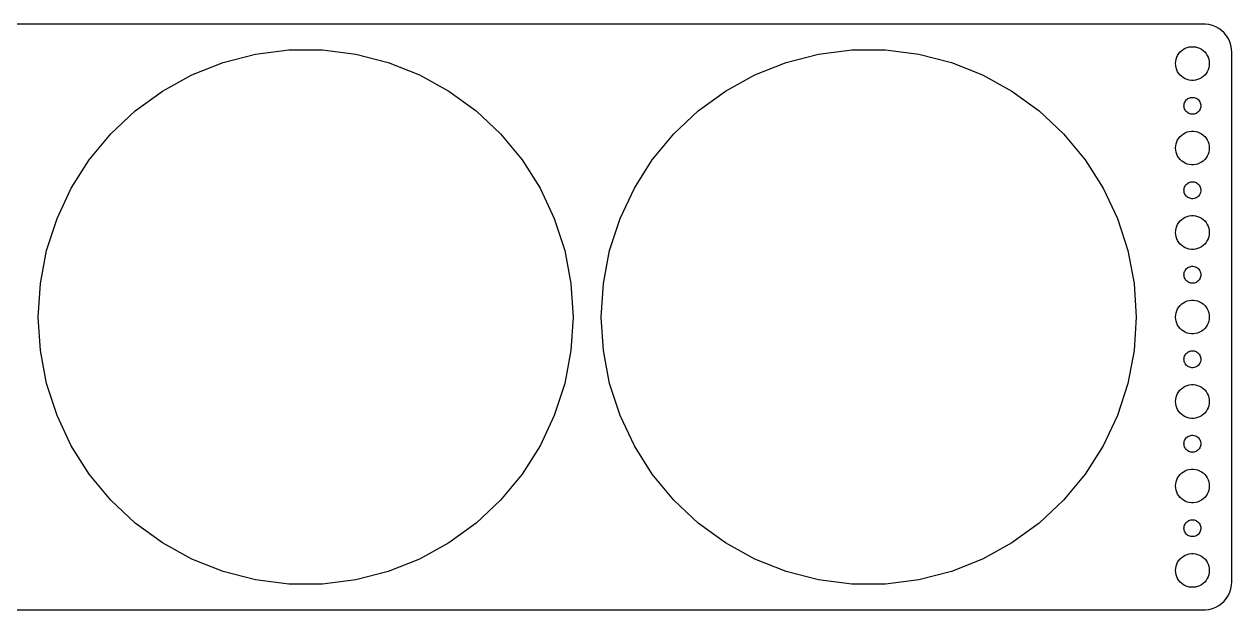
# Model space of a CAD drawing. Header units: metres. Extents: x -164 to 164, y -52 to 52.
# Drawn here: x -50 to 164.5, y -52 to 52 of the extents above; entities that cross this region are included whole.
import ezdxf

# ---------------------------------------------------------------- set-up
doc = ezdxf.new("R2010")
doc.units = ezdxf.units.M

msp = doc.modelspace()

# ---------------------------------------------------------------- linework, layer by layer
for p, q in [((159.814, 51.9901), (-159.814, 51.9901)), ((160.437, 51.9114), (159.814, 51.9901)), ((161.045, 51.7553), (160.437, 51.9114)), ((161.629, 51.5241), (161.045, 51.7553)), ((162.179, 51.2216), (161.629, 51.5241)), ((162.687, 50.8526), (162.179, 51.2216)), ((163.145, 50.4227), (162.687, 50.8526)), ((163.545, 49.9389), (163.145, 50.4227)), ((163.882, 49.4088), (163.545, 49.9389)), ((164.149, 48.8406), (163.882, 49.4088)), ((-8.9006, 46.6586), (-2.98254, 47.4063)), ((-2.98254, 47.4063), (2.98254, 47.4063)), ((2.98254, 47.4063), (8.9006, 46.6586)), ((91.0994, 46.6586), (97.0174, 47.4063)), ((97.0174, 47.4063), (102.983, 47.4063)), ((102.983, 47.4063), (108.901, 46.6586)), ((155.313, 47.0536), (155.588, 47.3115)), ((155.588, 47.3115), (155.893, 47.533)), ((155.893, 47.533), (156.223, 47.7145)), ((156.223, 47.7145), (156.573, 47.8532)), ((156.573, 47.8532), (156.938, 47.9469)), ((156.938, 47.9469), (157.312, 47.9941)), ((157.312, 47.9941), (157.688, 47.9941)), ((157.688, 47.9941), (158.062, 47.9469)), ((158.062, 47.9469), (158.427, 47.8532)), ((158.427, 47.8532), (158.777, 47.7145)), ((158.777, 47.7145), (159.107, 47.533)), ((159.107, 47.533), (159.412, 47.3115)), ((159.412, 47.3115), (159.687, 47.0536)), ((164.343, 48.2434), (164.149, 48.8406)), ((164.461, 47.6267), (164.343, 48.2434)), ((164.5, 47), (164.461, 47.6267)), ((-20.2245, 42.9793), (-14.6783, 45.1752)), ((-14.6783, 45.1752), (-8.9006, 46.6586)), ((8.9006, 46.6586), (14.6783, 45.1752)), ((14.6783, 45.1752), (20.2245, 42.9793)), ((79.7755, 42.9793), (85.3217, 45.1752)), ((85.3217, 45.1752), (91.0994, 46.6586)), ((108.901, 46.6586), (114.678, 45.1752)), ((114.678, 45.1752), (120.225, 42.9793)), ((154.5, 45), (154.524, 45.376)), ((154.524, 45.376), (154.594, 45.7461)), ((154.594, 45.7461), (154.711, 46.1044)), ((154.711, 46.1044), (154.871, 46.4453)), ((154.871, 46.4453), (155.073, 46.7634)), ((155.073, 46.7634), (155.313, 47.0536)), ((159.687, 47.0536), (159.927, 46.7634)), ((159.927, 46.7634), (160.129, 46.4453)), ((160.129, 46.4453), (160.289, 46.1044)), ((160.289, 46.1044), (160.406, 45.7461)), ((160.406, 45.7461), (160.476, 45.376)), ((160.476, 45.376), (160.5, 45)), ((164.5, -47), (164.5, 47)), ((-25.4518, 40.1056), (-20.2245, 42.9793)), ((20.2245, 42.9793), (25.4518, 40.1056)), ((74.5482, 40.1056), (79.7755, 42.9793)), ((120.225, 42.9793), (125.452, 40.1056)), ((154.524, 44.624), (154.5, 45)), ((154.594, 44.2539), (154.524, 44.624)), ((154.711, 43.8956), (154.594, 44.2539)), ((154.871, 43.5547), (154.711, 43.8956)), ((155.073, 43.2366), (154.871, 43.5547)), ((155.313, 42.9464), (155.073, 43.2366)), ((155.588, 42.6885), (155.313, 42.9464)), ((159.687, 42.9464), (159.412, 42.6885)), ((159.927, 43.2366), (159.687, 42.9464)), ((160.129, 43.5547), (159.927, 43.2366)), ((160.289, 43.8956), (160.129, 43.5547)), ((160.406, 44.2539), (160.289, 43.8956)), ((160.476, 44.624), (160.406, 44.2539)), ((160.5, 45), (160.476, 44.624)), ((155.893, 42.467), (155.588, 42.6885)), ((156.223, 42.2855), (155.893, 42.467)), ((156.573, 42.1468), (156.223, 42.2855)), ((156.938, 42.0531), (156.573, 42.1468)), ((157.312, 42.0059), (156.938, 42.0531)), ((157.688, 42.0059), (157.312, 42.0059)), ((158.062, 42.0531), (157.688, 42.0059)), ((158.427, 42.1468), (158.062, 42.0531)), ((158.777, 42.2855), (158.427, 42.1468)), ((159.107, 42.467), (158.777, 42.2855)), ((159.412, 42.6885), (159.107, 42.467)), ((-30.2776, 36.5994), (-25.4518, 40.1056)), ((25.4518, 40.1056), (30.2776, 36.5994)), ((69.7224, 36.5994), (74.5482, 40.1056)), ((125.452, 40.1056), (130.278, 36.5994)), ((156.407, 38.5268), (156.544, 38.6558)), ((156.544, 38.6558), (156.696, 38.7665)), ((156.696, 38.7665), (156.861, 38.8572)), ((156.861, 38.8572), (157.036, 38.9266)), ((157.036, 38.9266), (157.219, 38.9734)), ((157.219, 38.9734), (157.406, 38.997)), ((157.406, 38.997), (157.594, 38.997)), ((157.594, 38.997), (157.781, 38.9734)), ((157.781, 38.9734), (157.964, 38.9266)), ((157.964, 38.9266), (158.139, 38.8572)), ((158.139, 38.8572), (158.304, 38.7665)), ((158.304, 38.7665), (158.456, 38.6558)), ((158.456, 38.6558), (158.593, 38.5268)), ((-34.626, 32.516), (-30.2776, 36.5994)), ((30.2776, 36.5994), (34.626, 32.516)), ((65.374, 32.516), (69.7224, 36.5994)), ((130.278, 36.5994), (134.626, 32.516)), ((156, 37.5), (156.012, 37.688)), ((156.012, 37.312), (156, 37.5)), ((156.012, 37.688), (156.047, 37.873)), ((156.047, 37.127), (156.012, 37.312)), ((156.047, 37.873), (156.105, 38.0522)), ((156.105, 36.9478), (156.047, 37.127)), ((156.105, 38.0522), (156.186, 38.2226)), ((156.186, 36.7774), (156.105, 36.9478)), ((156.186, 38.2226), (156.286, 38.3817)), ((156.286, 36.6183), (156.186, 36.7774)), ((156.286, 38.3817), (156.407, 38.5268)), ((156.407, 36.4732), (156.286, 36.6183)), ((156.544, 36.3442), (156.407, 36.4732)), ((158.593, 36.4732), (158.456, 36.3442)), ((158.593, 38.5268), (158.714, 38.3817)), ((158.714, 36.6183), (158.593, 36.4732)), ((158.714, 38.3817), (158.814, 38.2226)), ((158.814, 36.7774), (158.714, 36.6183)), ((158.814, 38.2226), (158.895, 38.0522)), ((158.895, 36.9478), (158.814, 36.7774)), ((158.895, 38.0522), (158.953, 37.873)), ((158.953, 37.127), (158.895, 36.9478)), ((158.953, 37.873), (158.988, 37.688)), ((158.988, 37.312), (158.953, 37.127)), ((158.988, 37.688), (159, 37.5)), ((159, 37.5), (158.988, 37.312)), ((156.696, 36.2335), (156.544, 36.3442)), ((156.861, 36.1428), (156.696, 36.2335)), ((157.036, 36.0734), (156.861, 36.1428)), ((157.219, 36.0266), (157.036, 36.0734)), ((157.406, 36.003), (157.219, 36.0266)), ((157.594, 36.003), (157.406, 36.003)), ((157.781, 36.0266), (157.594, 36.003)), ((157.964, 36.0734), (157.781, 36.0266)), ((158.139, 36.1428), (157.964, 36.0734)), ((158.304, 36.2335), (158.139, 36.1428)), ((158.456, 36.3442), (158.304, 36.2335)), ((-38.4283, 27.9198), (-34.626, 32.516)), ((34.626, 32.516), (38.4283, 27.9198)), ((61.5717, 27.9198), (65.374, 32.516)), ((134.626, 32.516), (138.428, 27.9198)), ((155.313, 32.0536), (155.588, 32.3115)), ((155.588, 32.3115), (155.893, 32.533)), ((155.893, 32.533), (156.223, 32.7145)), ((156.223, 32.7145), (156.573, 32.8532)), ((156.573, 32.8532), (156.938, 32.9469)), ((156.938, 32.9469), (157.312, 32.9941)), ((157.312, 32.9941), (157.688, 32.9941)), ((157.688, 32.9941), (158.062, 32.9469)), ((158.062, 32.9469), (158.427, 32.8532)), ((158.427, 32.8532), (158.777, 32.7145)), ((158.777, 32.7145), (159.107, 32.533)), ((159.107, 32.533), (159.412, 32.3115)), ((159.412, 32.3115), (159.687, 32.0536)), ((154.5, 30), (154.524, 30.376)), ((154.524, 30.376), (154.594, 30.7461)), ((154.594, 30.7461), (154.711, 31.1044)), ((154.711, 31.1044), (154.871, 31.4453)), ((154.871, 31.4453), (155.073, 31.7634)), ((155.073, 31.7634), (155.313, 32.0536)), ((159.687, 32.0536), (159.927, 31.7634)), ((159.927, 31.7634), (160.129, 31.4453)), ((160.129, 31.4453), (160.289, 31.1044)), ((160.289, 31.1044), (160.406, 30.7461)), ((160.406, 30.7461), (160.476, 30.376)), ((160.476, 30.376), (160.5, 30)), ((-41.6246, 22.8833), (-38.4283, 27.9198)), ((38.4283, 27.9198), (41.6246, 22.8833)), ((58.3754, 22.8833), (61.5717, 27.9198)), ((138.428, 27.9198), (141.625, 22.8833)), ((154.524, 29.624), (154.5, 30)), ((154.594, 29.2539), (154.524, 29.624)), ((154.711, 28.8956), (154.594, 29.2539)), ((154.871, 28.5547), (154.711, 28.8956)), ((155.073, 28.2366), (154.871, 28.5547)), ((155.313, 27.9464), (155.073, 28.2366)), ((155.588, 27.6884), (155.313, 27.9464)), ((159.687, 27.9464), (159.412, 27.6884)), ((159.927, 28.2366), (159.687, 27.9464)), ((160.129, 28.5547), (159.927, 28.2366)), ((160.289, 28.8956), (160.129, 28.5547)), ((160.406, 29.2539), (160.289, 28.8956)), ((160.476, 29.624), (160.406, 29.2539)), ((160.5, 30), (160.476, 29.624)), ((155.893, 27.467), (155.588, 27.6884)), ((156.223, 27.2855), (155.893, 27.467)), ((156.573, 27.1468), (156.223, 27.2855)), ((156.938, 27.0531), (156.573, 27.1468)), ((157.312, 27.0059), (156.938, 27.0531)), ((157.688, 27.0059), (157.312, 27.0059)), ((158.062, 27.0531), (157.688, 27.0059)), ((158.427, 27.1468), (158.062, 27.0531)), ((158.777, 27.2855), (158.427, 27.1468)), ((159.107, 27.467), (158.777, 27.2855)), ((159.412, 27.6884), (159.107, 27.467)), ((156.407, 23.5268), (156.544, 23.6558)), ((156.544, 23.6558), (156.696, 23.7665)), ((156.696, 23.7665), (156.861, 23.8572)), ((156.861, 23.8572), (157.036, 23.9266)), ((157.036, 23.9266), (157.219, 23.9734)), ((157.219, 23.9734), (157.406, 23.997)), ((157.406, 23.997), (157.594, 23.997)), ((157.594, 23.997), (157.781, 23.9734)), ((157.781, 23.9734), (157.964, 23.9266)), ((157.964, 23.9266), (158.139, 23.8572)), ((158.139, 23.8572), (158.304, 23.7665)), ((158.304, 23.7665), (158.456, 23.6558)), ((158.456, 23.6558), (158.593, 23.5268)), ((-44.1644, 17.4859), (-41.6246, 22.8833)), ((41.6246, 22.8833), (44.1644, 17.4859)), ((55.8356, 17.4859), (58.3754, 22.8833)), ((141.625, 22.8833), (144.164, 17.4859)), ((156, 22.5), (156.012, 22.688)), ((156.012, 22.312), (156, 22.5)), ((156.012, 22.688), (156.047, 22.873)), ((156.047, 22.127), (156.012, 22.312)), ((156.047, 22.873), (156.105, 23.0522)), ((156.105, 21.9478), (156.047, 22.127)), ((156.105, 23.0522), (156.186, 23.2226)), ((156.186, 21.7774), (156.105, 21.9478)), ((156.186, 23.2226), (156.286, 23.3817)), ((156.286, 21.6183), (156.186, 21.7774)), ((156.286, 23.3817), (156.407, 23.5268)), ((156.407, 21.4732), (156.286, 21.6183)), ((156.544, 21.3442), (156.407, 21.4732)), ((158.593, 21.4732), (158.456, 21.3442)), ((158.593, 23.5268), (158.714, 23.3817)), ((158.714, 21.6183), (158.593, 21.4732)), ((158.714, 23.3817), (158.814, 23.2226)), ((158.814, 21.7774), (158.714, 21.6183)), ((158.814, 23.2226), (158.895, 23.0522)), ((158.895, 21.9478), (158.814, 21.7774)), ((158.895, 23.0522), (158.953, 22.873)), ((158.953, 22.127), (158.895, 21.9478)), ((158.953, 22.873), (158.988, 22.688)), ((158.988, 22.312), (158.953, 22.127)), ((158.988, 22.688), (159, 22.5)), ((159, 22.5), (158.988, 22.312)), ((156.696, 21.2335), (156.544, 21.3442)), ((156.861, 21.1427), (156.696, 21.2335)), ((157.036, 21.0734), (156.861, 21.1427)), ((157.219, 21.0266), (157.036, 21.0734)), ((157.406, 21.003), (157.219, 21.0266)), ((157.594, 21.003), (157.406, 21.003)), ((157.781, 21.0266), (157.594, 21.003)), ((157.964, 21.0734), (157.781, 21.0266)), ((158.139, 21.1427), (157.964, 21.0734)), ((158.304, 21.2335), (158.139, 21.1427)), ((158.456, 21.3442), (158.304, 21.2335)), ((-46.0077, 11.8128), (-44.1644, 17.4859)), ((44.1644, 17.4859), (46.0077, 11.8128)), ((53.9923, 11.8128), (55.8356, 17.4859)), ((144.164, 17.4859), (146.008, 11.8128)), ((155.313, 17.0536), (155.588, 17.3115)), ((155.588, 17.3115), (155.893, 17.533)), ((155.893, 17.533), (156.223, 17.7145)), ((156.223, 17.7145), (156.573, 17.8532)), ((156.573, 17.8532), (156.938, 17.9469)), ((156.938, 17.9469), (157.312, 17.9941)), ((157.312, 17.9941), (157.688, 17.9941)), ((157.688, 17.9941), (158.062, 17.9469)), ((158.062, 17.9469), (158.427, 17.8532)), ((158.427, 17.8532), (158.777, 17.7145)), ((158.777, 17.7145), (159.107, 17.533)), ((159.107, 17.533), (159.412, 17.3115)), ((159.412, 17.3115), (159.687, 17.0536)), ((154.5, 15), (154.524, 15.376)), ((154.524, 15.376), (154.594, 15.7461)), ((154.594, 15.7461), (154.711, 16.1044)), ((154.711, 16.1044), (154.871, 16.4453)), ((154.871, 16.4453), (155.073, 16.7634)), ((155.073, 16.7634), (155.313, 17.0536)), ((159.687, 17.0536), (159.927, 16.7634)), ((159.927, 16.7634), (160.129, 16.4453)), ((160.129, 16.4453), (160.289, 16.1044)), ((160.289, 16.1044), (160.406, 15.7461)), ((160.406, 15.7461), (160.476, 15.376)), ((160.476, 15.376), (160.5, 15)), ((154.524, 14.624), (154.5, 15)), ((154.594, 14.2539), (154.524, 14.624)), ((154.711, 13.8956), (154.594, 14.2539)), ((154.871, 13.5547), (154.711, 13.8956)), ((155.073, 13.2366), (154.871, 13.5547)), ((155.313, 12.9464), (155.073, 13.2366)), ((155.588, 12.6884), (155.313, 12.9464)), ((159.687, 12.9464), (159.412, 12.6884)), ((159.927, 13.2366), (159.687, 12.9464)), ((160.129, 13.5547), (159.927, 13.2366)), ((160.289, 13.8956), (160.129, 13.5547)), ((160.406, 14.2539), (160.289, 13.8956)), ((160.476, 14.624), (160.406, 14.2539)), ((160.5, 15), (160.476, 14.624)), ((-47.1254, 5.95332), (-46.0077, 11.8128)), ((46.0077, 11.8128), (47.1254, 5.95332)), ((52.8745, 5.95332), (53.9923, 11.8128)), ((146.008, 11.8128), (147.125, 5.95332)), ((155.893, 12.467), (155.588, 12.6884)), ((156.223, 12.2855), (155.893, 12.467)), ((156.573, 12.1468), (156.223, 12.2855)), ((156.938, 12.0531), (156.573, 12.1468)), ((157.312, 12.0059), (156.938, 12.0531)), ((157.688, 12.0059), (157.312, 12.0059)), ((158.062, 12.0531), (157.688, 12.0059)), ((158.427, 12.1468), (158.062, 12.0531)), ((158.777, 12.2855), (158.427, 12.1468)), ((159.107, 12.467), (158.777, 12.2855)), ((159.412, 12.6884), (159.107, 12.467)), ((156.407, 8.52681), (156.544, 8.65576)), ((156.544, 8.65576), (156.696, 8.76648)), ((156.696, 8.76648), (156.861, 8.85724)), ((156.861, 8.85724), (157.036, 8.92657)), ((157.036, 8.92657), (157.219, 8.97342)), ((157.219, 8.97342), (157.406, 8.99704)), ((157.406, 8.99704), (157.594, 8.99704)), ((157.594, 8.99704), (157.781, 8.97342)), ((157.781, 8.97342), (157.964, 8.92657)), ((157.964, 8.92657), (158.139, 8.85724)), ((158.139, 8.85724), (158.304, 8.76648)), ((158.304, 8.76648), (158.456, 8.65576)), ((158.456, 8.65576), (158.593, 8.52681)), ((156, 7.5), (156.012, 7.68799)), ((156.012, 7.312), (156, 7.5)), ((156.012, 7.68799), (156.047, 7.87303)), ((156.047, 7.12695), (156.012, 7.312)), ((156.047, 7.87303), (156.105, 8.05219)), ((156.105, 6.9478), (156.047, 7.12695)), ((156.105, 8.05219), (156.186, 8.22263)), ((156.186, 6.77736), (156.105, 6.9478)), ((156.186, 8.22263), (156.286, 8.38167)), ((156.286, 6.61832), (156.186, 6.77736)), ((156.286, 8.38167), (156.407, 8.52681)), ((156.407, 6.47318), (156.286, 6.61832)), ((156.544, 6.34422), (156.407, 6.47318)), ((158.593, 6.47318), (158.456, 6.34422)), ((158.593, 8.52681), (158.714, 8.38167)), ((158.714, 6.61832), (158.593, 6.47318)), ((158.714, 8.38167), (158.814, 8.22263)), ((158.814, 6.77736), (158.714, 6.61832)), ((158.814, 8.22263), (158.895, 8.05219)), ((158.895, 6.9478), (158.814, 6.77736)), ((158.895, 8.05219), (158.953, 7.87303)), ((158.953, 7.12695), (158.895, 6.9478)), ((158.953, 7.87303), (158.988, 7.68799)), ((158.988, 7.312), (158.953, 7.12695)), ((158.988, 7.68799), (159, 7.5)), ((159, 7.5), (158.988, 7.312)), ((-47.5, 0), (-47.1254, 5.95332)), ((47.1254, 5.95332), (47.5, 0)), ((52.5, 0), (52.8745, 5.95332)), ((147.125, 5.95332), (147.5, 0)), ((156.696, 6.23351), (156.544, 6.34422)), ((156.861, 6.14275), (156.696, 6.23351)), ((157.036, 6.07341), (156.861, 6.14275)), ((157.219, 6.02657), (157.036, 6.07341)), ((157.406, 6.00294), (157.219, 6.02657)), ((157.594, 6.00294), (157.406, 6.00294)), ((157.781, 6.02657), (157.594, 6.00294)), ((157.964, 6.07341), (157.781, 6.02657)), ((158.139, 6.14275), (157.964, 6.07341)), ((158.304, 6.23351), (158.139, 6.14275)), ((158.456, 6.34422), (158.304, 6.23351)), ((155.313, 2.05363), (155.588, 2.31154)), ((155.588, 2.31154), (155.893, 2.53297)), ((155.893, 2.53297), (156.223, 2.71448)), ((156.223, 2.71448), (156.573, 2.85316)), ((156.573, 2.85316), (156.938, 2.94685)), ((156.938, 2.94685), (157.312, 2.99408)), ((157.312, 2.99408), (157.688, 2.99408)), ((157.688, 2.99408), (158.062, 2.94685)), ((158.062, 2.94685), (158.427, 2.85316)), ((158.427, 2.85316), (158.777, 2.71448)), ((158.777, 2.71448), (159.107, 2.53297)), ((159.107, 2.53297), (159.412, 2.31154)), ((159.412, 2.31154), (159.687, 2.05363)), ((-47.1254, -5.95332), (-47.5, 0)), ((47.5, 0), (47.1254, -5.95332)), ((52.8745, -5.95332), (52.5, 0)), ((147.5, 0), (147.125, -5.95332)), ((154.5, 0), (154.524, 0.37599)), ((154.524, -0.37599), (154.5, 0)), ((154.524, 0.37599), (154.594, 0.74606)), ((154.594, 0.74606), (154.711, 1.10437)), ((154.711, 1.10437), (154.871, 1.44525)), ((154.871, 1.44525), (155.073, 1.76335)), ((155.073, 1.76335), (155.313, 2.05363)), ((159.687, 2.05363), (159.927, 1.76335)), ((159.927, 1.76335), (160.129, 1.44525)), ((160.129, 1.44525), (160.289, 1.10437)), ((160.289, 1.10437), (160.406, 0.74606)), ((160.406, 0.74606), (160.476, 0.37599)), ((160.476, 0.37599), (160.5, 0)), ((160.5, 0), (160.476, -0.37599)), ((154.594, -0.74606), (154.524, -0.37599)), ((154.711, -1.10437), (154.594, -0.74606)), ((154.871, -1.44525), (154.711, -1.10437)), ((155.073, -1.76335), (154.871, -1.44525)), ((155.313, -2.05363), (155.073, -1.76335)), ((155.588, -2.31154), (155.313, -2.05363)), ((159.687, -2.05363), (159.412, -2.31154)), ((159.927, -1.76335), (159.687, -2.05363)), ((160.129, -1.44525), (159.927, -1.76335)), ((160.289, -1.10437), (160.129, -1.44525)), ((160.406, -0.74606), (160.289, -1.10437)), ((160.476, -0.37599), (160.406, -0.74606)), ((155.893, -2.53297), (155.588, -2.31154)), ((156.223, -2.71448), (155.893, -2.53297)), ((156.573, -2.85316), (156.223, -2.71448)), ((156.938, -2.94685), (156.573, -2.85316)), ((157.312, -2.99408), (156.938, -2.94685)), ((157.688, -2.99408), (157.312, -2.99408)), ((158.062, -2.94685), (157.688, -2.99408)), ((158.427, -2.85316), (158.062, -2.94685)), ((158.777, -2.71448), (158.427, -2.85316)), ((159.107, -2.53297), (158.777, -2.71448)), ((159.412, -2.31154), (159.107, -2.53297)), ((-46.0077, -11.8128), (-47.1254, -5.95332)), ((47.1254, -5.95332), (46.0077, -11.8128)), ((53.9923, -11.8128), (52.8745, -5.95332)), ((147.125, -5.95332), (146.008, -11.8128)), ((156.407, -6.47318), (156.544, -6.34422)), ((156.544, -6.34422), (156.696, -6.23351)), ((156.696, -6.23351), (156.861, -6.14275)), ((156.861, -6.14275), (157.036, -6.07341)), ((157.036, -6.07341), (157.219, -6.02657)), ((157.219, -6.02657), (157.406, -6.00294)), ((157.406, -6.00294), (157.594, -6.00294)), ((157.594, -6.00294), (157.781, -6.02657)), ((157.781, -6.02657), (157.964, -6.07341)), ((157.964, -6.07341), (158.139, -6.14275)), ((158.139, -6.14275), (158.304, -6.23351)), ((158.304, -6.23351), (158.456, -6.34422)), ((158.456, -6.34422), (158.593, -6.47318)), ((156, -7.5), (156.012, -7.312)), ((156.012, -7.68799), (156, -7.5)), ((156.012, -7.312), (156.047, -7.12695)), ((156.047, -7.87303), (156.012, -7.68799)), ((156.047, -7.12695), (156.105, -6.9478)), ((156.105, -8.05219), (156.047, -7.87303)), ((156.105, -6.9478), (156.186, -6.77736)), ((156.186, -8.22263), (156.105, -8.05219)), ((156.186, -6.77736), (156.286, -6.61832)), ((156.286, -8.38167), (156.186, -8.22263)), ((156.286, -6.61832), (156.407, -6.47318)), ((156.407, -8.52681), (156.286, -8.38167)), ((156.544, -8.65576), (156.407, -8.52681)), ((158.593, -8.52681), (158.456, -8.65576)), ((158.593, -6.47318), (158.714, -6.61832)), ((158.714, -8.38167), (158.593, -8.52681)), ((158.714, -6.61832), (158.814, -6.77736)), ((158.814, -8.22263), (158.714, -8.38167)), ((158.814, -6.77736), (158.895, -6.9478)), ((158.895, -8.05219), (158.814, -8.22263)), ((158.895, -6.9478), (158.953, -7.12695)), ((158.953, -7.87303), (158.895, -8.05219)), ((158.953, -7.12695), (158.988, -7.312)), ((158.988, -7.68799), (158.953, -7.87303)), ((158.988, -7.312), (159, -7.5)), ((159, -7.5), (158.988, -7.68799)), ((156.696, -8.76648), (156.544, -8.65576)), ((156.861, -8.85724), (156.696, -8.76648)), ((157.036, -8.92657), (156.861, -8.85724)), ((157.219, -8.97342), (157.036, -8.92657)), ((157.406, -8.99704), (157.219, -8.97342)), ((157.594, -8.99704), (157.406, -8.99704)), ((157.781, -8.97342), (157.594, -8.99704)), ((157.964, -8.92657), (157.781, -8.97342)), ((158.139, -8.85724), (157.964, -8.92657)), ((158.304, -8.76648), (158.139, -8.85724)), ((158.456, -8.65576), (158.304, -8.76648)), ((-44.1644, -17.4859), (-46.0077, -11.8128)), ((46.0077, -11.8128), (44.1644, -17.4859)), ((55.8356, -17.4859), (53.9923, -11.8128)), ((146.008, -11.8128), (144.164, -17.4859)), ((155.313, -12.9464), (155.588, -12.6884)), ((155.588, -12.6884), (155.893, -12.467)), ((155.893, -12.467), (156.223, -12.2855)), ((156.223, -12.2855), (156.573, -12.1468)), ((156.573, -12.1468), (156.938, -12.0531)), ((156.938, -12.0531), (157.312, -12.0059)), ((157.312, -12.0059), (157.688, -12.0059)), ((157.688, -12.0059), (158.062, -12.0531)), ((158.062, -12.0531), (158.427, -12.1468)), ((158.427, -12.1468), (158.777, -12.2855)), ((158.777, -12.2855), (159.107, -12.467)), ((159.107, -12.467), (159.412, -12.6884)), ((159.412, -12.6884), (159.687, -12.9464)), ((154.5, -15), (154.524, -14.624)), ((154.524, -15.376), (154.5, -15)), ((154.524, -14.624), (154.594, -14.2539)), ((154.594, -14.2539), (154.711, -13.8956)), ((154.711, -13.8956), (154.871, -13.5547)), ((154.871, -13.5547), (155.073, -13.2366)), ((155.073, -13.2366), (155.313, -12.9464)), ((159.687, -12.9464), (159.927, -13.2366)), ((159.927, -13.2366), (160.129, -13.5547)), ((160.129, -13.5547), (160.289, -13.8956)), ((160.289, -13.8956), (160.406, -14.2539)), ((160.406, -14.2539), (160.476, -14.624)), ((160.476, -14.624), (160.5, -15)), ((160.5, -15), (160.476, -15.376)), ((154.594, -15.7461), (154.524, -15.376)), ((154.711, -16.1044), (154.594, -15.7461)), ((154.871, -16.4453), (154.711, -16.1044)), ((155.073, -16.7634), (154.871, -16.4453)), ((155.313, -17.0536), (155.073, -16.7634)), ((155.588, -17.3115), (155.313, -17.0536)), ((159.687, -17.0536), (159.412, -17.3115)), ((159.927, -16.7634), (159.687, -17.0536)), ((160.129, -16.4453), (159.927, -16.7634)), ((160.289, -16.1044), (160.129, -16.4453)), ((160.406, -15.7461), (160.289, -16.1044)), ((160.476, -15.376), (160.406, -15.7461)), ((-41.6246, -22.8833), (-44.1644, -17.4859)), ((44.1644, -17.4859), (41.6246, -22.8833)), ((58.3754, -22.8833), (55.8356, -17.4859)), ((144.164, -17.4859), (141.625, -22.8833)), ((155.893, -17.533), (155.588, -17.3115)), ((156.223, -17.7145), (155.893, -17.533)), ((156.573, -17.8532), (156.223, -17.7145)), ((156.938, -17.9469), (156.573, -17.8532)), ((157.312, -17.9941), (156.938, -17.9469)), ((157.688, -17.9941), (157.312, -17.9941)), ((158.062, -17.9469), (157.688, -17.9941)), ((158.427, -17.8532), (158.062, -17.9469)), ((158.777, -17.7145), (158.427, -17.8532)), ((159.107, -17.533), (158.777, -17.7145)), ((159.412, -17.3115), (159.107, -17.533)), ((156.407, -21.4732), (156.544, -21.3442)), ((156.544, -21.3442), (156.696, -21.2335)), ((156.696, -21.2335), (156.861, -21.1427)), ((156.861, -21.1427), (157.036, -21.0734)), ((157.036, -21.0734), (157.219, -21.0266)), ((157.219, -21.0266), (157.406, -21.003)), ((157.406, -21.003), (157.594, -21.003)), ((157.594, -21.003), (157.781, -21.0266)), ((157.781, -21.0266), (157.964, -21.0734)), ((157.964, -21.0734), (158.139, -21.1427)), ((158.139, -21.1427), (158.304, -21.2335)), ((158.304, -21.2335), (158.456, -21.3442)), ((158.456, -21.3442), (158.593, -21.4732)), ((-38.4283, -27.9198), (-41.6246, -22.8833)), ((41.6246, -22.8833), (38.4283, -27.9198)), ((61.5717, -27.9198), (58.3754, -22.8833)), ((141.625, -22.8833), (138.428, -27.9198)), ((156, -22.5), (156.012, -22.312)), ((156.012, -22.688), (156, -22.5)), ((156.012, -22.312), (156.047, -22.127)), ((156.047, -22.873), (156.012, -22.688)), ((156.047, -22.127), (156.105, -21.9478)), ((156.105, -23.0522), (156.047, -22.873)), ((156.105, -21.9478), (156.186, -21.7774)), ((156.186, -23.2226), (156.105, -23.0522)), ((156.186, -21.7774), (156.286, -21.6183)), ((156.286, -23.3817), (156.186, -23.2226)), ((156.286, -21.6183), (156.407, -21.4732)), ((156.407, -23.5268), (156.286, -23.3817)), ((156.544, -23.6558), (156.407, -23.5268)), ((158.593, -23.5268), (158.456, -23.6558)), ((158.593, -21.4732), (158.714, -21.6183)), ((158.714, -23.3817), (158.593, -23.5268)), ((158.714, -21.6183), (158.814, -21.7774)), ((158.814, -23.2226), (158.714, -23.3817)), ((158.814, -21.7774), (158.895, -21.9478)), ((158.895, -23.0522), (158.814, -23.2226)), ((158.895, -21.9478), (158.953, -22.127)), ((158.953, -22.873), (158.895, -23.0522)), ((158.953, -22.127), (158.988, -22.312)), ((158.988, -22.688), (158.953, -22.873)), ((158.988, -22.312), (159, -22.5)), ((159, -22.5), (158.988, -22.688)), ((156.696, -23.7665), (156.544, -23.6558)), ((156.861, -23.8572), (156.696, -23.7665)), ((157.036, -23.9266), (156.861, -23.8572)), ((157.219, -23.9734), (157.036, -23.9266)), ((157.406, -23.997), (157.219, -23.9734)), ((157.594, -23.997), (157.406, -23.997)), ((157.781, -23.9734), (157.594, -23.997)), ((157.964, -23.9266), (157.781, -23.9734)), ((158.139, -23.8572), (157.964, -23.9266)), ((158.304, -23.7665), (158.139, -23.8572)), ((158.456, -23.6558), (158.304, -23.7665)), ((155.313, -27.9464), (155.588, -27.6884)), ((155.588, -27.6884), (155.893, -27.467)), ((155.893, -27.467), (156.223, -27.2855)), ((156.223, -27.2855), (156.573, -27.1468)), ((156.573, -27.1468), (156.938, -27.0531)), ((156.938, -27.0531), (157.312, -27.0059)), ((157.312, -27.0059), (157.688, -27.0059)), ((157.688, -27.0059), (158.062, -27.0531)), ((158.062, -27.0531), (158.427, -27.1468)), ((158.427, -27.1468), (158.777, -27.2855)), ((158.777, -27.2855), (159.107, -27.467)), ((159.107, -27.467), (159.412, -27.6884)), ((159.412, -27.6884), (159.687, -27.9464)), ((-34.626, -32.516), (-38.4283, -27.9198)), ((38.4283, -27.9198), (34.626, -32.516)), ((65.374, -32.516), (61.5717, -27.9198)), ((138.428, -27.9198), (134.626, -32.516)), ((154.5, -30), (154.524, -29.624)), ((154.524, -30.376), (154.5, -30)), ((154.524, -29.624), (154.594, -29.2539)), ((154.594, -29.2539), (154.711, -28.8956)), ((154.711, -28.8956), (154.871, -28.5547)), ((154.871, -28.5547), (155.073, -28.2366)), ((155.073, -28.2366), (155.313, -27.9464)), ((159.687, -27.9464), (159.927, -28.2366)), ((159.927, -28.2366), (160.129, -28.5547)), ((160.129, -28.5547), (160.289, -28.8956)), ((160.289, -28.8956), (160.406, -29.2539)), ((160.406, -29.2539), (160.476, -29.624)), ((160.476, -29.624), (160.5, -30)), ((160.5, -30), (160.476, -30.376)), ((154.594, -30.7461), (154.524, -30.376)), ((154.711, -31.1044), (154.594, -30.7461)), ((154.871, -31.4453), (154.711, -31.1044)), ((155.073, -31.7634), (154.871, -31.4453)), ((155.313, -32.0536), (155.073, -31.7634)), ((155.588, -32.3115), (155.313, -32.0536)), ((159.687, -32.0536), (159.412, -32.3115)), ((159.927, -31.7634), (159.687, -32.0536)), ((160.129, -31.4453), (159.927, -31.7634)), ((160.289, -31.1044), (160.129, -31.4453)), ((160.406, -30.7461), (160.289, -31.1044)), ((160.476, -30.376), (160.406, -30.7461)), ((-30.2776, -36.5994), (-34.626, -32.516)), ((34.626, -32.516), (30.2776, -36.5994)), ((69.7224, -36.5994), (65.374, -32.516)), ((134.626, -32.516), (130.278, -36.5994)), ((155.893, -32.533), (155.588, -32.3115)), ((156.223, -32.7145), (155.893, -32.533)), ((156.573, -32.8532), (156.223, -32.7145)), ((156.938, -32.9469), (156.573, -32.8532)), ((157.312, -32.9941), (156.938, -32.9469)), ((157.688, -32.9941), (157.312, -32.9941)), ((158.062, -32.9469), (157.688, -32.9941)), ((158.427, -32.8532), (158.062, -32.9469)), ((158.777, -32.7145), (158.427, -32.8532)), ((159.107, -32.533), (158.777, -32.7145)), ((159.412, -32.3115), (159.107, -32.533)), ((156.407, -36.4732), (156.544, -36.3442)), ((156.544, -36.3442), (156.696, -36.2335)), ((156.696, -36.2335), (156.861, -36.1428)), ((156.861, -36.1428), (157.036, -36.0734)), ((157.036, -36.0734), (157.219, -36.0266)), ((157.219, -36.0266), (157.406, -36.003)), ((157.406, -36.003), (157.594, -36.003)), ((157.594, -36.003), (157.781, -36.0266)), ((157.781, -36.0266), (157.964, -36.0734)), ((157.964, -36.0734), (158.139, -36.1428)), ((158.139, -36.1428), (158.304, -36.2335)), ((158.304, -36.2335), (158.456, -36.3442)), ((158.456, -36.3442), (158.593, -36.4732)), ((-25.4518, -40.1056), (-30.2776, -36.5994)), ((30.2776, -36.5994), (25.4518, -40.1056)), ((74.5482, -40.1056), (69.7224, -36.5994)), ((130.278, -36.5994), (125.452, -40.1056)), ((156, -37.5), (156.012, -37.312)), ((156.012, -37.688), (156, -37.5)), ((156.012, -37.312), (156.047, -37.127)), ((156.047, -37.873), (156.012, -37.688)), ((156.047, -37.127), (156.105, -36.9478)), ((156.105, -38.0522), (156.047, -37.873)), ((156.105, -36.9478), (156.186, -36.7774)), ((156.186, -38.2226), (156.105, -38.0522)), ((156.186, -36.7774), (156.286, -36.6183)), ((156.286, -38.3817), (156.186, -38.2226)), ((156.286, -36.6183), (156.407, -36.4732)), ((156.407, -38.5268), (156.286, -38.3817)), ((156.544, -38.6558), (156.407, -38.5268)), ((158.593, -38.5268), (158.456, -38.6558)), ((158.593, -36.4732), (158.714, -36.6183)), ((158.714, -38.3817), (158.593, -38.5268)), ((158.714, -36.6183), (158.814, -36.7774)), ((158.814, -38.2226), (158.714, -38.3817)), ((158.814, -36.7774), (158.895, -36.9478)), ((158.895, -38.0522), (158.814, -38.2226)), ((158.895, -36.9478), (158.953, -37.127)), ((158.953, -37.873), (158.895, -38.0522)), ((158.953, -37.127), (158.988, -37.312)), ((158.988, -37.688), (158.953, -37.873)), ((158.988, -37.312), (159, -37.5)), ((159, -37.5), (158.988, -37.688)), ((-20.2245, -42.9793), (-25.4518, -40.1056)), ((25.4518, -40.1056), (20.2245, -42.9793)), ((79.7755, -42.9793), (74.5482, -40.1056)), ((125.452, -40.1056), (120.225, -42.9793)), ((156.696, -38.7665), (156.544, -38.6558)), ((156.861, -38.8572), (156.696, -38.7665)), ((157.036, -38.9266), (156.861, -38.8572)), ((157.219, -38.9734), (157.036, -38.9266)), ((157.406, -38.997), (157.219, -38.9734)), ((157.594, -38.997), (157.406, -38.997)), ((157.781, -38.9734), (157.594, -38.997)), ((157.964, -38.9266), (157.781, -38.9734)), ((158.139, -38.8572), (157.964, -38.9266)), ((158.304, -38.7665), (158.139, -38.8572)), ((158.456, -38.6558), (158.304, -38.7665)), ((155.313, -42.9464), (155.588, -42.6885)), ((155.588, -42.6885), (155.893, -42.467)), ((155.893, -42.467), (156.223, -42.2855)), ((156.223, -42.2855), (156.573, -42.1468)), ((156.573, -42.1468), (156.938, -42.0531)), ((156.938, -42.0531), (157.312, -42.0059)), ((157.312, -42.0059), (157.688, -42.0059)), ((157.688, -42.0059), (158.062, -42.0531)), ((158.062, -42.0531), (158.427, -42.1468)), ((158.427, -42.1468), (158.777, -42.2855)), ((158.777, -42.2855), (159.107, -42.467)), ((159.107, -42.467), (159.412, -42.6885)), ((159.412, -42.6885), (159.687, -42.9464)), ((-14.6783, -45.1752), (-20.2245, -42.9793)), ((20.2245, -42.9793), (14.6783, -45.1752)), ((85.3217, -45.1752), (79.7755, -42.9793)), ((120.225, -42.9793), (114.678, -45.1752)), ((154.5, -45), (154.524, -44.624)), ((154.524, -45.376), (154.5, -45)), ((154.524, -44.624), (154.594, -44.2539)), ((154.594, -44.2539), (154.711, -43.8956)), ((154.711, -43.8956), (154.871, -43.5547)), ((154.871, -43.5547), (155.073, -43.2366)), ((155.073, -43.2366), (155.313, -42.9464)), ((159.687, -42.9464), (159.927, -43.2366)), ((159.927, -43.2366), (160.129, -43.5547)), ((160.129, -43.5547), (160.289, -43.8956)), ((160.289, -43.8956), (160.406, -44.2539)), ((160.406, -44.2539), (160.476, -44.624)), ((160.476, -44.624), (160.5, -45)), ((160.5, -45), (160.476, -45.376)), ((-8.9006, -46.6586), (-14.6783, -45.1752)), ((-2.98254, -47.4063), (-8.9006, -46.6586)), ((8.9006, -46.6586), (2.98254, -47.4063)), ((14.6783, -45.1752), (8.9006, -46.6586)), ((91.0994, -46.6586), (85.3217, -45.1752)), ((97.0174, -47.4063), (91.0994, -46.6586)), ((108.901, -46.6586), (102.983, -47.4063)), ((114.678, -45.1752), (108.901, -46.6586)), ((154.594, -45.7461), (154.524, -45.376)), ((154.711, -46.1044), (154.594, -45.7461)), ((154.871, -46.4453), (154.711, -46.1044)), ((155.073, -46.7634), (154.871, -46.4453)), ((155.313, -47.0536), (155.073, -46.7634)), ((155.588, -47.3115), (155.313, -47.0536)), ((159.687, -47.0536), (159.412, -47.3115)), ((159.927, -46.7634), (159.687, -47.0536)), ((160.129, -46.4453), (159.927, -46.7634)), ((160.289, -46.1044), (160.129, -46.4453)), ((160.406, -45.7461), (160.289, -46.1044)), ((160.476, -45.376), (160.406, -45.7461)), ((164.461, -47.6267), (164.5, -47)), ((2.98254, -47.4063), (-2.98254, -47.4063)), ((102.983, -47.4063), (97.0174, -47.4063)), ((155.893, -47.533), (155.588, -47.3115)), ((156.223, -47.7145), (155.893, -47.533)), ((156.573, -47.8532), (156.223, -47.7145)), ((156.938, -47.9469), (156.573, -47.8532)), ((157.312, -47.9941), (156.938, -47.9469)), ((157.688, -47.9941), (157.312, -47.9941)), ((158.062, -47.9469), (157.688, -47.9941)), ((158.427, -47.8532), (158.062, -47.9469)), ((158.777, -47.7145), (158.427, -47.8532)), ((159.107, -47.533), (158.777, -47.7145)), ((159.412, -47.3115), (159.107, -47.533)), ((163.882, -49.4088), (164.149, -48.8406)), ((164.149, -48.8406), (164.343, -48.2434)), ((164.343, -48.2434), (164.461, -47.6267)), ((161.629, -51.5241), (162.179, -51.2216)), ((162.179, -51.2216), (162.687, -50.8526)), ((162.687, -50.8526), (163.145, -50.4227)), ((163.145, -50.4227), (163.545, -49.9389)), ((163.545, -49.9389), (163.882, -49.4088)), ((-159.814, -51.9901), (159.814, -51.9901)), ((159.814, -51.9901), (160.437, -51.9114)), ((160.437, -51.9114), (161.045, -51.7553)), ((161.045, -51.7553), (161.629, -51.5241))]:
    msp.add_line(p, q)

doc.saveas('drawing.dxf')
